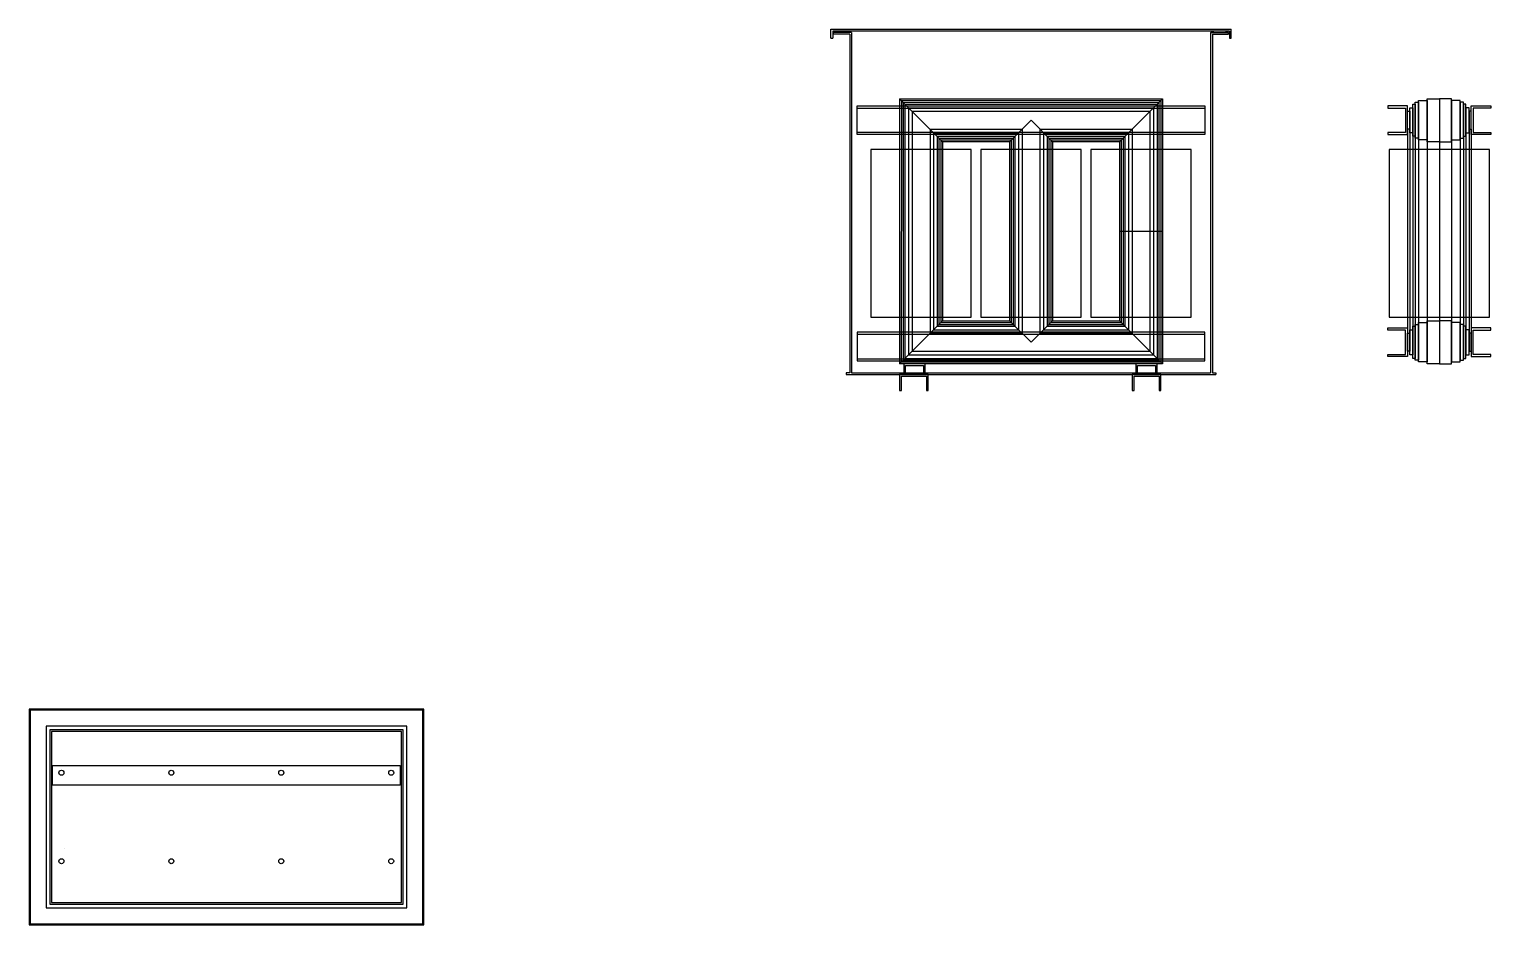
# Model space of a CAD drawing. Header units: inches. Extents: x 721 to 4802, y -1142 to 1358.
import ezdxf

# ---------------------------------------------------------------- set-up
doc = ezdxf.new("R2010")
doc.units = ezdxf.units.IN
doc.header["$MEASUREMENT"] = 0

msp = doc.modelspace()

# ---------------------------------------------------------------- linework, layer by layer
at = {"color": 0}
for p, q in [((2959.2, 1333), (2959.2, 1358)), ((2959.2, 1358), (4076.9, 1358)), ((2964.2, 1353), (2964.2, 1333)), ((4071.9, 1353), (2964.2, 1353)), ((3016.7, 1349), (2966.7, 1349)), ((2966.7, 1344), (2966.7, 1349)), ((3016.7, 1349), (3016.7, 399)), ((4019.4, 1349), (4019.4, 399)), ((4019.4, 1349), (4069.4, 1349)), ((4069.4, 1344), (4069.4, 1349)), ((4071.9, 1353), (4071.9, 1333)), ((4076.9, 1333), (4076.9, 1358)), ((2959.2, 1333), (2964.2, 1333)), ((3011.7, 1344), (2966.7, 1344)), ((3011.7, 1344), (3011.7, 399)), ((4024.4, 1344), (4024.4, 399)), ((4024.4, 1344), (4069.4, 1344)), ((4071.9, 1333), (4076.9, 1333)), ((3011.7, 399), (3001.7, 399)), ((3001.7, 399), (3001.7, 394)), ((3001.7, 394), (4034.4, 394)), ((3016.7, 399), (4019.4, 399)), ((4024.4, 399), (4034.4, 399)), ((4034.4, 399), (4034.4, 394))]:
    msp.add_line(p, q, dxfattribs=at)
at = {"color": 5}
for p, q in [((3032.5, 1064), (3032.5, 1144)), ((3032.5, 1144), (4003.5, 1144)), ((4003.5, 1144), (4003.5, 1064)), ((3032.5, 1138), (4003.5, 1138)), ((4003.5, 1070), (3032.5, 1070)), ((4003.5, 1064), (3032.5, 1064)), ((4003.5, 512), (3032.5, 512)), ((3032.5, 512), (3032.5, 432)), ((4003.5, 506), (3032.5, 506)), ((4003.5, 432), (4003.5, 512)), ((3032.5, 438), (4003.5, 438)), ((3032.5, 432), (4003.5, 432))]:
    msp.add_line(p, q, dxfattribs=at)
for p, q in [((3151, 1164), (3151, 1044)), ((3151, 1164), (3885, 1164)), ((3271, 1044), (3151, 1164)), ((3156.1, 1158.9), (3155.8, 428.7)), ((3156.1, 1158.9), (3880.3, 1159.2)), ((3161.4, 1153.6), (3161.1, 434)), ((3161.4, 1153.6), (3875, 1154)), ((3165.8, 1149.2), (3166.1, 439)), ((3165.8, 1149.2), (3870, 1149)), ((3885, 1164), (3765, 1044)), ((3870.3, 1149.2), (3870, 439)), ((3874.7, 1153.6), (3875, 434)), ((3880, 1158.9), (3880.3, 428.7)), ((3885, 1164), (3885, 1044)), ((3176.2, 1138.8), (3176, 449)), ((3176.2, 1138.8), (3860.1, 1139)), ((3186, 1129), (3186, 459)), ((3186, 1129), (3850, 1129)), ((3458, 1044), (3518, 1104)), ((3518, 1104), (3578, 1044)), ((3850, 1129), (3850, 459)), ((3859.9, 1138.8), (3860.1, 449)), ((3236, 1079), (3236, 509)), ((3236, 1079), (3493, 1079)), ((3246, 1069), (3246, 519)), ((3246, 1069), (3483, 1069)), ((3483, 1069), (3483, 519)), ((3493, 1079), (3493, 509)), ((3543, 1079), (3543, 509)), ((3543, 1079), (3800, 1079)), ((3552.9, 1069.2), (3553, 519)), ((3552.9, 1069), (3790, 1069)), ((3790, 1069), (3790, 519)), ((3800, 1079), (3800, 509)), ((4569.6, 1079), (4569.6, 509)), ((4575.4, 1079), (4575.4, 509)), ((4584.4, 1079), (4584.4, 509)), ((4591, 1079), (4591, 509)), ((4600.1, 1079), (4600.1, 509)), ((4624.1, 1079), (4624.1, 509)), ((4658.1, 1079), (4658.1, 509)), ((4692.1, 1079), (4692.1, 509)), ((4716.1, 1079), (4716.1, 509)), ((4725.3, 1079), (4725.3, 509)), ((4731.8, 1079), (4731.8, 509)), ((4740.9, 1079), (4740.9, 509)), ((4746.7, 1079), (4746.7, 509)), ((3151, 1044), (3151, 544)), ((3151, 1044), (3151, 544)), ((3256, 1059), (3256, 529)), ((3256, 1059), (3473, 1059)), ((3261, 1054), (3261, 534)), ((3261, 1054), (3468, 1054)), ((3266, 1049), (3266, 539)), ((3266, 1049), (3463, 1049)), ((3271, 1044), (3271, 544)), ((3458, 1044), (3271, 1044)), ((3458, 1044), (3458, 544)), ((3463, 1049), (3463, 539)), ((3468, 1054), (3468, 534)), ((3473, 1059), (3473, 529)), ((3563, 1059), (3780, 1059)), ((3563.2, 1058.8), (3563, 529)), ((3567.7, 1054.3), (3568, 533.9)), ((3567.7, 1054), (3775, 1054)), ((3573, 1049), (3573.2, 539.2)), ((3573, 1049), (3770, 1049)), ((3578, 1044), (3578, 544)), ((3765, 1044), (3578, 1044)), ((3765, 1044), (3765, 544)), ((3770, 1049), (3770, 539)), ((3775, 1054), (3775, 534)), ((3780, 1059), (3780, 529)), ((3885, 1044), (3885, 544)), ((3885, 1044), (3885, 544)), ((3765, 794), (3885, 794)), ((3151, 544), (3151, 424)), ((3151, 424), (3271, 544)), ((3261, 534), (3468, 534)), ((3266, 539), (3463, 539)), ((3271, 544), (3458, 544)), ((3458, 544), (3518, 484)), ((3518, 484), (3578, 544)), ((3568, 534), (3775, 534)), ((3573, 539), (3770, 539)), ((3578, 544), (3765, 544)), ((3765, 544), (3885, 424)), ((3885, 544), (3885, 424)), ((3236, 509), (3493, 509)), ((3246, 519), (3483, 519)), ((3256, 529), (3473, 529)), ((3543, 509), (3800, 509)), ((3553, 519), (3790, 519)), ((3563, 529), (3780, 529)), ((3176.2, 449.2), (3860.1, 449)), ((3186, 459), (3850, 459)), ((3885, 424), (3151, 424)), ((3156.1, 429.1), (3880.3, 428.7)), ((3161.4, 434.4), (3875, 434)), ((3165.8, 438.8), (3870, 439))]:
    msp.add_line(p, q)
at = {"color": 5, "linetype": 'ByBlock'}
for p, q in [((785.6, -752.8, 6.8), (785.6, -697.8, 6.8)), ((785.6, -697.8, 6.8), (1756.6, -697.8, 6.8)), ((1756.6, -697.8, 6.8), (1756.6, -752.8, 6.8)), ((1756.6, -752.8, 6.8), (785.6, -752.8, 6.8))]:
    msp.add_line(p, q, dxfattribs=at)
at = {"color": 0, "extrusion": (-1, 0, 0)}
msp.add_line((818.8, -929.9, 31.3), (818.8, -929.9, 31.3), dxfattribs=at)
at = {"color": 5}
for points in [[(4563.6, 1130.5), (4563.6, 1077.5), (4563.6, 1070), (4514.6, 1070), (4514.6, 1064), (4569.6, 1064), (4569.6, 1071.5), (4569.6, 1136.5), (4569.6, 1144), (4514.6, 1144), (4514.6, 1138), (4514.6, 1138), (4563.6, 1138), (4563.6, 1129)], [(4752.7, 1130.5), (4752.7, 1077.5), (4752.7, 1070), (4801.7, 1070), (4801.7, 1064), (4746.7, 1064), (4746.7, 1071.5), (4746.7, 1136.5), (4746.7, 1144), (4801.7, 1144), (4801.7, 1138), (4801.7, 1138), (4752.7, 1138), (4752.7, 1129)], [(4563.6, 457.5), (4563.6, 510.5), (4563.6, 518), (4514.6, 518), (4514.6, 524), (4569.6, 524), (4569.6, 516.5), (4569.6, 451.5), (4569.6, 444), (4514.6, 444), (4514.6, 450), (4514.6, 450), (4563.6, 450), (4563.6, 459)], [(4752.7, 457.5), (4752.7, 510.5), (4752.7, 518), (4801.7, 518), (4801.7, 524), (4746.7, 524), (4746.7, 516.5), (4746.7, 451.5), (4746.7, 444), (4801.7, 444), (4801.7, 450), (4801.7, 450), (4752.7, 450), (4752.7, 459)]]:
    msp.add_lwpolyline(points, dxfattribs=at)
for points in [[(4591, 1149), (4591, 1059), (4584.4, 1059), (4584.4, 1149)], [(4600.1, 1154), (4600.1, 1054), (4591, 1054), (4591, 1154)], [(4624.1, 1159), (4624.1, 1049), (4600.1, 1049), (4600.1, 1159)], [(4658.1, 1164), (4658.1, 1044), (4624.1, 1044), (4624.1, 1164)], [(4658.1, 1164), (4658.1, 1044), (4692.1, 1044), (4692.1, 1164)], [(4692.1, 1159), (4692.1, 1049), (4716.1, 1049), (4716.1, 1159)], [(4716.1, 1154), (4716.1, 1054), (4725.3, 1054), (4725.3, 1154)], [(4725.3, 1149), (4725.3, 1059), (4731.8, 1059), (4731.8, 1149)], [(4575.4, 1129), (4575.4, 1079), (4569.6, 1079), (4569.6, 1129)], [(4584.4, 1139), (4584.4, 1069), (4575.4, 1069), (4575.4, 1139)], [(4731.8, 1139), (4731.8, 1069), (4740.9, 1069), (4740.9, 1139)], [(4740.9, 1129), (4740.9, 1079), (4746.7, 1079), (4746.7, 1129)], [(4600.1, 534), (4600.1, 434), (4591, 434), (4591, 534)], [(4624.1, 539), (4624.1, 429), (4600.1, 429), (4600.1, 539)], [(4658.1, 544), (4658.1, 424), (4624.1, 424), (4624.1, 544)], [(4658.1, 544), (4658.1, 424), (4692.1, 424), (4692.1, 544)], [(4692.1, 539), (4692.1, 429), (4716.1, 429), (4716.1, 539)], [(4716.1, 534), (4716.1, 434), (4725.3, 434), (4725.3, 534)], [(4575.4, 509), (4575.4, 459), (4569.6, 459), (4569.6, 509)], [(4584.4, 519), (4584.4, 449), (4575.4, 449), (4575.4, 519)], [(4591, 529), (4591, 439), (4584.4, 439), (4584.4, 529)], [(4725.3, 529), (4725.3, 439), (4731.8, 439), (4731.8, 529)], [(4731.8, 519), (4731.8, 449), (4740.9, 449), (4740.9, 519)], [(4740.9, 509), (4740.9, 459), (4746.7, 459), (4746.7, 509)]]:
    msp.add_lwpolyline(points, close=True)
at = {"color": 3}
for points in [[(3070.9, 554), (3351.1, 554), (3351.1, 1022), (3070.9, 1022)], [(3377.9, 554), (3658.1, 554), (3658.1, 1022), (3377.9, 1022)], [(3684.9, 554), (3965.1, 554), (3965.1, 1022), (3684.9, 1022)], [(4518, 554), (4798.2, 554), (4798.2, 1022), (4518, 1022)]]:
    msp.add_lwpolyline(points, close=True, dxfattribs=at)
at = {"color": 0}
for points in [[(3222.5, 399), (3222.5, 424), (3162.5, 424), (3162.5, 399), (3167.5, 399), (3167.5, 419), (3217.5, 419), (3217.5, 399)], [(3870.4, 399), (3870.4, 424), (3810.4, 424), (3810.4, 399), (3815.4, 399), (3815.4, 419), (3865.4, 419), (3865.4, 399)], [(3231.2, 349), (3231.2, 394), (3151.2, 394), (3151.2, 349), (3156.2, 349), (3156.2, 389), (3226.2, 389), (3226.2, 349)], [(3880.7, 349), (3880.7, 394), (3800.7, 394), (3800.7, 349), (3805.7, 349), (3805.7, 389), (3875.7, 389), (3875.7, 349)]]:
    msp.add_lwpolyline(points, close=True, dxfattribs=at)
at = {"color": 1, "linetype": 'ByBlock', "elevation": 6.8}
for points in [[(1822.8, -540.4), (1271.8, -540.4), (720.9, -540.4), (720.9, -1142.3), (1822.8, -1142.3)], [(1775.3, -587.9), (1271.8, -587.9), (768.4, -587.9), (768.4, -1094.8), (1775.3, -1094.8)]]:
    msp.add_lwpolyline(points, close=True, dxfattribs=at)
at = {"linetype": 'ByBlock', "elevation": 6.8}
for points in [[(1820.3, -542.9), (1271.8, -542.9), (723.4, -542.9), (723.4, -1139.8), (1820.3, -1139.8)], [(1765.3, -597.9), (1271.8, -597.9), (778.4, -597.9), (778.4, -1084.8), (1765.3, -1084.8)], [(1760.3, -602.9), (1271.8, -602.9), (783.4, -602.9), (783.4, -1079.8), (1760.3, -1079.8)]]:
    msp.add_lwpolyline(points, close=True, dxfattribs=at)
at = {"color": 0}
for centre in [(2970.9, 1351), (3011.9, 1351), (4024.1, 1351), (4065.2, 1351)]:
    msp.add_circle(centre, 2, dxfattribs=at)
at = {"linetype": 'ByBlock'}
for centre in [(810.6, -717.8, 6.8), (1117.6, -717.8, 6.8), (1424.6, -717.8, 6.8), (1731.6, -717.8, 6.8), (810.6, -964.9, 6.8), (1117.6, -964.9, 6.8), (1424.6, -964.9, 6.8), (1731.6, -964.9, 6.8)]:
    msp.add_circle(centre, 7, dxfattribs=at)

doc.saveas('drawing.dxf')
